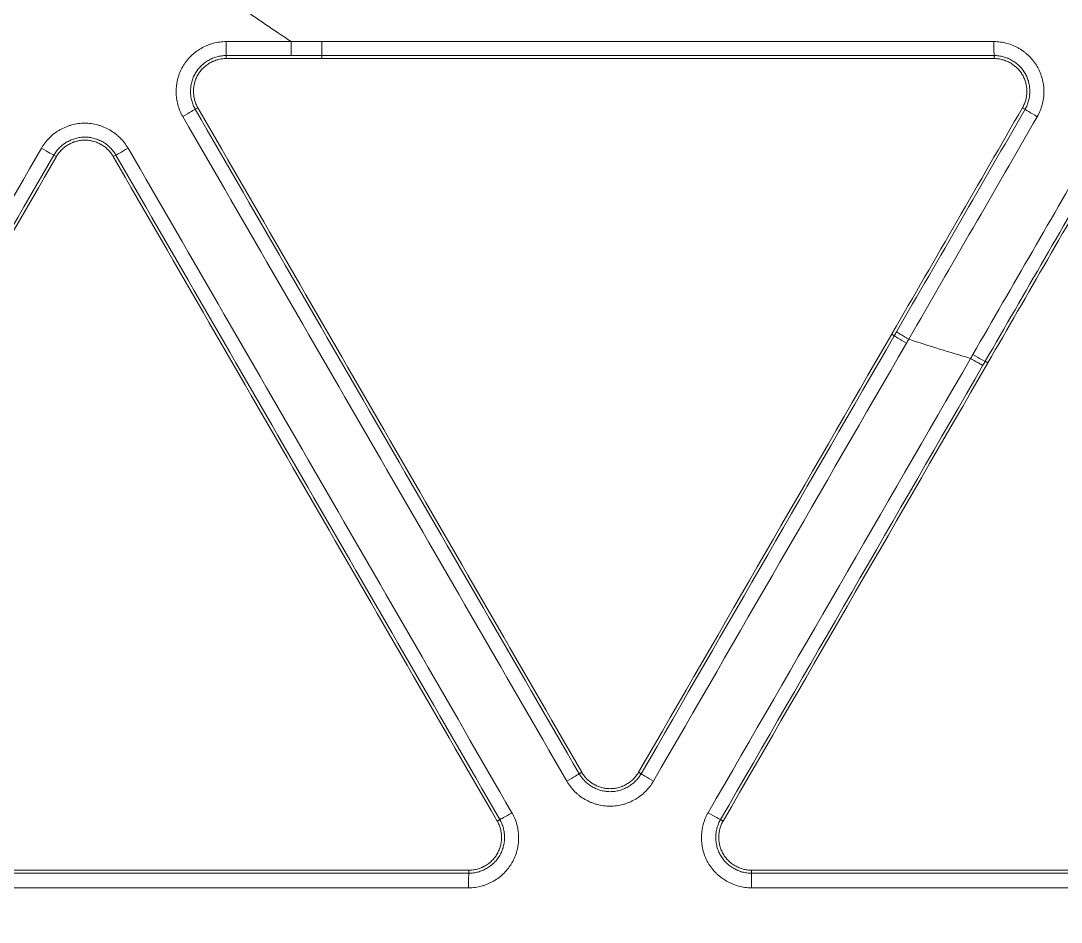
# Model space of a CAD drawing. Header units: inches. Extents: x 405346 to 489838, y -25612 to 14934.
# Drawn here: x 467137.14 to 467171.8, y 4169.78 to 4199.83 of the extents above; entities that cross this region are included whole.
import ezdxf

# ---------------------------------------------------------------- set-up
doc = ezdxf.new("R2010")
doc.units = ezdxf.units.IN
doc.header["$LTSCALE"] = 200
doc.header["$MEASUREMENT"] = 0
doc.layers.add('SS-EQ', color=2, linetype='Continuous', lineweight=20)

# ---------------------------------------------------------------- blocks, each defined once
blk = doc.blocks.new('4way무풍')
at = {"layer": 'SS-EQ'}
for p, q in [((-100.279, -122.758), (-100.279, -122.858)), ((-97.096, -122.758), (-97.096, -122.858)), ((-74.705, -122.858), (-74.704, -122.758)), ((-101.227, -124.5), (-101.313, -124.549)), ((-73.67, -124.549), (-73.757, -124.5)), ((-105.938, -126.125), (-106.024, -126.075)), ((-103.956, -126.075), (-104.043, -126.125)), ((-78.028, -132.097), (-78.114, -132.047)), ((-74.998, -132.951), (-74.911, -133.001)), ((-88.526, -146.698), (-88.44, -146.648)), ((-86.544, -146.648), (-86.458, -146.698)), ((-91.255, -148.274), (-91.168, -148.223)), ((-83.815, -148.224), (-83.729, -148.274)), ((-92.203, -150.015), (-92.203, -149.915)), ((-82.781, -149.915), (-82.781, -150.015))]:
    blk.add_line(p, q, dxfattribs=at)
for centre, major_axis, ratio, start_param, end_param in [((-100.279, -122.284), (0, 0.474), 0.012093, 1.58921, 3.106684), ((-97.096, -122.284), (0, 0.474), 0.011634, 1.589564, 3.106684), ((-74.704, -122.284), (0, -0.474), 0.008472, 4.732991, 6.248277), ((-101.723, -124.786), (-0.41, -0.237), 0.010168, 1.551082, 3.106684), ((-73.26, -124.786), (-0.41, 0.237), 0.022445, 0.034915, 1.574391), ((-106.434, -125.838), (-0.41, 0.237), 0.022079, 1.569073, 3.106678), ((-103.546, -125.838), (0.41, 0.237), 0.010069, 3.176501, 4.692584), ((-77.618, -132.333), (-0.41, 0.237), 0.023584, 0.034916, 1.575054), ((-75.407, -132.714), (-0.41, 0.237), 0.02366, 1.575439, 3.106676), ((-88.936, -146.934), (0.41, 0.237), 0.016775, 4.693458, 6.248274), ((-86.047, -146.934), (-0.41, 0.237), 0.024855, 0.034917, 1.576255), ((-90.758, -147.986), (-0.41, -0.237), 0.016742, 0.034911, 1.551771), ((-84.225, -147.986), (-0.41, 0.237), 0.025011, 1.576671, 3.106675), ((-92.203, -150.488), (0, 0.474), 0.008029, 0.03506, 1.595125), ((-82.781, -150.488), (0, 0.474), 0.007064, 0.034833, 1.59595)]:
    blk.add_ellipse(centre, major_axis=major_axis, ratio=ratio, start_param=start_param, end_param=end_param, dxfattribs=at)
for points, knots in [([(-0.032, -346.294), (-6.969, -346.294), (-13.906, -346.294), (-27.78, -346.294), (-34.717, -346.294), (-55.528, -346.294), (-69.403, -346.294), (-97.151, -346.294), (-111.025, -346.294), (-138.774, -346.294), (-152.648, -346.294), (-180.396, -346.294), (-194.27, -346.294), (-215.082, -346.294), (-222.019, -346.294), (-235.893, -346.294), (-242.83, -346.294), (-253.236, -346.294), (-256.704, -346.293), (-263.641, -346.293), (-267.11, -346.294), (-272.313, -346.294), (-274.047, -346.294), (-276.648, -346.294), (-277.515, -346.294), (-279.25, -346.294), (-280.117, -346.293), (-281.418, -346.293), (-281.851, -346.293), (-282.718, -346.293), (-283.152, -346.293), (-283.802, -346.293), (-284.019, -346.294), (-284.453, -346.294), (-284.669, -346.294), (-285.103, -346.294), (-285.32, -346.293), (-285.753, -346.291), (-285.97, -346.288), (-286.62, -346.277), (-287.053, -346.265), (-287.92, -346.232), (-288.353, -346.21), (-289.653, -346.133), (-290.519, -346.062), (-291.817, -345.929), (-292.25, -345.88), (-292.899, -345.799), (-293.116, -345.771), (-293.548, -345.713), (-294.627, -345.561), (-295.697, -345.382), (-298.249, -344.898), (-299.929, -344.504), (-302.417, -343.81), (-304.065, -343.313), (-305.692, -342.746), (-308.116, -341.843), (-309.711, -341.172), (-311.481, -340.336), (-311.677, -340.242), (-312.069, -340.051), (-312.265, -339.955), (-312.85, -339.663), (-313.238, -339.464), (-314.393, -338.857), (-315.91, -338.018), (-317.384, -337.119), (-318.837, -336.19), (-319.553, -335.711), (-320.962, -334.724), (-322.351, -333.708), (-324.369, -332.095), (-326.323, -330.394), (-327.582, -329.2), (-328.355, -328.435), (-328.586, -328.204), (-328.815, -327.971), (-328.968, -327.815), (-329.044, -327.737), (-329.423, -327.345), (-329.723, -327.029), (-330.61, -326.073), (-331.762, -324.777), (-333.398, -322.77), (-334.43, -321.391), (-335.932, -319.291), (-336.873, -317.851), (-338.196, -315.627), (-339.047, -314.124), (-339.838, -312.58), (-340.313, -311.601), (-340.454, -311.306), (-340.593, -311.01), (-340.685, -310.813), (-340.731, -310.713), (-340.958, -310.218), (-341.135, -309.821), (-341.654, -308.624), (-342.309, -307.019), (-343.186, -304.583), (-343.7, -302.939), (-344.419, -300.46), (-344.828, -298.788), (-345.336, -296.251), (-345.487, -295.401), (-345.755, -293.691), (-345.871, -292.831), (-345.994, -291.749), (-346.017, -291.533), (-346.062, -291.099), (-346.083, -290.882), (-346.143, -290.23), (-346.178, -289.796), (-346.239, -288.927), (-346.265, -288.493), (-346.307, -287.624), (-346.324, -287.19), (-346.342, -286.538), (-346.347, -286.321), (-346.354, -285.886), (-346.356, -285.669), (-346.359, -285.235), (-346.359, -285.017), (-346.359, -284.583), (-346.359, -284.366), (-346.358, -283.714), (-346.358, -283.28), (-346.358, -282.411), (-346.358, -281.976), (-346.358, -280.673), (-346.358, -279.804), (-346.359, -278.066), (-346.359, -277.197), (-346.359, -274.59), (-346.359, -272.852), (-346.358, -264.163), (-346.358, -257.211), (-346.359, -236.356), (-346.359, -222.453), (-346.359, -194.646), (-346.359, -180.743), (-346.359, -152.936), (-346.359, -139.033), (-346.359, -111.226), (-346.359, -69.517), (-346.359, -27.807), (-346.359, 0)], [0, 0, 0, 0, 0.03125, 0.03125, 0.0625, 0.0625, 0.125, 0.125, 0.1875, 0.1875, 0.25, 0.25, 0.3125, 0.3125, 0.34375, 0.34375, 0.375, 0.375, 0.390625, 0.390625, 0.40625, 0.40625, 0.414063, 0.414063, 0.417969, 0.417969, 0.421875, 0.421875, 0.423828, 0.423828, 0.425781, 0.425781, 0.426758, 0.426758, 0.427734, 0.427734, 0.428711, 0.428711, 0.429688, 0.429688, 0.431641, 0.431641, 0.433594, 0.433594, 0.4375, 0.4375, 0.439453, 0.439453, 0.44043, 0.44043, 0.441406, 0.445313, 0.445313, 0.453125, 0.453125, 0.457031, 0.460938, 0.460938, 0.46875, 0.46875, 0.469727, 0.469727, 0.470703, 0.470703, 0.472656, 0.472656, 0.476563, 0.480469, 0.480469, 0.484375, 0.484375, 0.488281, 0.492188, 0.496094, 0.5, 0.5, 0.500977, 0.501465, 0.501465, 0.501953, 0.501953, 0.503906, 0.503906, 0.507813, 0.511719, 0.515625, 0.515625, 0.523438, 0.523438, 0.527344, 0.53125, 0.53125, 0.532227, 0.532715, 0.532715, 0.533203, 0.533203, 0.535156, 0.535156, 0.539063, 0.542969, 0.546875, 0.546875, 0.554688, 0.554688, 0.558594, 0.558594, 0.5625, 0.5625, 0.563477, 0.563477, 0.564453, 0.564453, 0.566406, 0.566406, 0.568359, 0.568359, 0.570313, 0.570313, 0.571289, 0.571289, 0.572266, 0.572266, 0.573242, 0.573242, 0.574219, 0.574219, 0.576172, 0.576172, 0.578125, 0.578125, 0.582031, 0.582031, 0.585938, 0.585938, 0.59375, 0.59375, 0.625, 0.625, 0.6875, 0.6875, 0.75, 0.75, 0.8125, 0.8125, 0.875, 1, 1, 1, 1]), ([(-345.164, 0), (-345.164, -27.72), (-345.163, -69.3), (-345.162, -110.879), (-345.161, -138.599), (-345.16, -152.459), (-345.158, -180.179), (-345.157, -194.038), (-345.154, -221.758), (-345.152, -235.618), (-345.147, -256.408), (-345.146, -263.338), (-345.145, -272), (-345.144, -273.733), (-345.144, -276.331), (-345.144, -277.198), (-345.143, -278.93), (-345.142, -279.796), (-345.142, -281.096), (-345.141, -281.529), (-345.141, -282.395), (-345.141, -282.828), (-345.141, -283.694), (-345.141, -284.128), (-345.14, -284.777), (-345.139, -284.994), (-345.136, -285.427), (-345.134, -285.643), (-345.124, -286.293), (-345.113, -286.726), (-345.08, -287.592), (-345.06, -288.025), (-345.009, -288.891), (-344.978, -289.324), (-344.926, -289.973), (-344.898, -290.298), (-344.868, -290.623), (-344.847, -290.839), (-344.836, -290.947), (-344.736, -291.92), (-344.629, -292.78), (-344.379, -294.49), (-344.236, -295.341), (-343.754, -297.876), (-343.361, -299.547), (-342.665, -302.025), (-342.166, -303.667), (-341.312, -306.101), (-340.67, -307.704), (-340.162, -308.899), (-339.901, -309.494), (-339.629, -310.087), (-339.446, -310.481), (-339.353, -310.678), (-338.885, -311.657), (-338.495, -312.43), (-337.684, -313.955), (-337.263, -314.706), (-336.391, -316.189), (-335.94, -316.919), (-335.007, -318.36), (-334.525, -319.069), (-333.532, -320.468), (-332.508, -321.846), (-330.881, -323.85), (-329.735, -325.144), (-328.853, -326.098), (-328.555, -326.413), (-328.177, -326.804), (-328.101, -326.882), (-327.949, -327.038), (-327.721, -327.27), (-327.491, -327.501), (-326.721, -328.264), (-325.466, -329.454), (-323.518, -331.15), (-321.504, -332.756), (-320.119, -333.767), (-318.711, -334.749), (-317.997, -335.224), (-316.546, -336.146), (-315.81, -336.593), (-314.315, -337.455), (-313.557, -337.871), (-312.595, -338.371), (-312.305, -338.52), (-312.014, -338.667), (-311.819, -338.764), (-311.722, -338.813), (-311.235, -339.053), (-310.844, -339.241), (-309.666, -339.791), (-308.875, -340.139), (-307.283, -340.8), (-305.68, -341.425), (-303.244, -342.258), (-301.598, -342.743), (-299.114, -343.417), (-297.436, -343.797), (-294.888, -344.259), (-294.033, -344.395), (-292.957, -344.543), (-292.742, -344.571), (-292.31, -344.625), (-291.663, -344.704), (-291.015, -344.771), (-289.72, -344.892), (-288.856, -344.954), (-287.56, -345.019), (-287.128, -345.036), (-286.48, -345.054), (-286.264, -345.059), (-285.831, -345.067), (-285.615, -345.069), (-285.183, -345.073), (-284.967, -345.074), (-284.534, -345.075), (-284.318, -345.075), (-283.67, -345.076), (-283.237, -345.076), (-282.589, -345.076), (-282.373, -345.076), (-281.94, -345.076), (-281.724, -345.076), (-281.075, -345.076), (-280.643, -345.077), (-279.346, -345.077), (-278.481, -345.078), (-276.752, -345.079), (-275.887, -345.079), (-273.293, -345.079), (-271.563, -345.08), (-262.916, -345.081), (-255.998, -345.082), (-242.162, -345.085), (-235.244, -345.086), (-221.408, -345.089), (-214.49, -345.09), (-193.736, -345.092), (-179.9, -345.094), (-152.228, -345.096), (-138.392, -345.096), (-110.72, -345.097), (-96.884, -345.098), (-69.212, -345.098), (-55.376, -345.099), (-34.622, -345.099), (-27.704, -345.099), (-13.868, -345.099), (-6.95, -345.099), (-0.032, -345.099)], [0, 0, 0, 0, 0.125, 0.1875, 0.1875, 0.25, 0.25, 0.3125, 0.3125, 0.375, 0.375, 0.40625, 0.40625, 0.414063, 0.414063, 0.417969, 0.417969, 0.421875, 0.421875, 0.423828, 0.423828, 0.425781, 0.425781, 0.427734, 0.427734, 0.428711, 0.428711, 0.429688, 0.429688, 0.431641, 0.431641, 0.433594, 0.433594, 0.435547, 0.435547, 0.436523, 0.437012, 0.437012, 0.4375, 0.4375, 0.441406, 0.441406, 0.445313, 0.445313, 0.453125, 0.453125, 0.457031, 0.460938, 0.464844, 0.464844, 0.466797, 0.467773, 0.467773, 0.46875, 0.46875, 0.472656, 0.472656, 0.476563, 0.476563, 0.480469, 0.480469, 0.484375, 0.484375, 0.488281, 0.492188, 0.496094, 0.496094, 0.498047, 0.498047, 0.498535, 0.498535, 0.499023, 0.5, 0.5, 0.503906, 0.507813, 0.511719, 0.515625, 0.515625, 0.519531, 0.519531, 0.523438, 0.523438, 0.527344, 0.527344, 0.52832, 0.528809, 0.528809, 0.529297, 0.529297, 0.53125, 0.53125, 0.535156, 0.535156, 0.539063, 0.542969, 0.546875, 0.546875, 0.554688, 0.554688, 0.558594, 0.558594, 0.55957, 0.55957, 0.560547, 0.5625, 0.5625, 0.566406, 0.566406, 0.568359, 0.568359, 0.569336, 0.569336, 0.570313, 0.570313, 0.571289, 0.571289, 0.572266, 0.572266, 0.574219, 0.574219, 0.575195, 0.575195, 0.576172, 0.576172, 0.578125, 0.578125, 0.582031, 0.582031, 0.585938, 0.585938, 0.59375, 0.59375, 0.625, 0.625, 0.65625, 0.65625, 0.6875, 0.6875, 0.75, 0.75, 0.8125, 0.8125, 0.875, 0.875, 0.9375, 0.9375, 0.96875, 0.96875, 1, 1, 1, 1]), ([(-98.119, -122.293), (-98.687, -121.913), (-99.823, -121.151), (-101.491, -119.956), (-103.135, -118.726), (-104.204, -117.874), (-104.739, -117.447)], [0, 0, 0, 0, 0.250001, 0.500001, 0.75, 1, 1, 1, 1]), ([(-101.729, -124.795), (-101.747, -124.763), (-101.765, -124.731), (-101.797, -124.665), (-101.812, -124.631), (-101.853, -124.53), (-101.899, -124.393), (-101.927, -124.251), (-101.938, -124.16), (-101.94, -124.142), (-101.944, -124.105), (-101.948, -124.051), (-101.95, -123.996), (-101.95, -123.887), (-101.945, -123.815), (-101.931, -123.707), (-101.926, -123.671), (-101.915, -123.617), (-101.911, -123.599), (-101.903, -123.564), (-101.899, -123.546), (-101.875, -123.458), (-101.829, -123.32), (-101.766, -123.19), (-101.711, -123.095), (-101.691, -123.064), (-101.651, -123.003), (-101.629, -122.974), (-101.563, -122.888), (-101.515, -122.834), (-101.438, -122.757), (-101.398, -122.72), (-101.356, -122.685), (-101.328, -122.662), (-101.313, -122.65), (-101.24, -122.595), (-101.12, -122.514), (-100.99, -122.45), (-100.906, -122.415), (-100.889, -122.408), (-100.855, -122.395), (-100.837, -122.389), (-100.785, -122.371), (-100.75, -122.36), (-100.645, -122.332), (-100.574, -122.317), (-100.431, -122.298), (-100.358, -122.293), (-100.285, -122.293)], [0, 0, 0, 0, 0.03125, 0.03125, 0.0625, 0.0625, 0.125, 0.1875, 0.1875, 0.203125, 0.203125, 0.21875, 0.25, 0.25, 0.3125, 0.3125, 0.34375, 0.34375, 0.359375, 0.359375, 0.375, 0.375, 0.4375, 0.5, 0.5, 0.53125, 0.53125, 0.5625, 0.5625, 0.625, 0.625, 0.65625, 0.671875, 0.671875, 0.6875, 0.6875, 0.75, 0.8125, 0.8125, 0.828125, 0.828125, 0.84375, 0.84375, 0.875, 0.875, 0.9375, 0.9375, 1, 1, 1, 1]), ([(-100.285, -122.293), (-99.828, -122.293), (-99.372, -122.293), (-98.65, -122.293), (-98.385, -122.293), (-98.119, -122.293)], [0, 0, 0, 0, 0.632504, 0.632504, 1, 1, 1, 1]), ([(-98.118, -122.293), (-98.118, -122.323), (-98.118, -122.353), (-98.118, -122.412), (-98.118, -122.44), (-98.118, -122.496), (-98.118, -122.522), (-98.117, -122.572), (-98.117, -122.595), (-98.116, -122.638), (-98.116, -122.657), (-98.116, -122.691), (-98.115, -122.706), (-98.115, -122.73), (-98.114, -122.74), (-98.114, -122.753), (-98.113, -122.757), (-98.113, -122.758)], [0, 0, 0, 0, 0.125, 0.125, 0.25, 0.25, 0.375, 0.375, 0.5, 0.5, 0.625, 0.625, 0.75, 0.75, 0.875, 0.875, 1, 1, 1, 1]), ([(-74.708, -122.294), (-74.672, -122.294), (-74.635, -122.295), (-74.562, -122.3), (-74.525, -122.304), (-74.417, -122.319), (-74.276, -122.348), (-74.138, -122.395), (-74.054, -122.43), (-74.037, -122.438), (-74.004, -122.453), (-73.954, -122.476), (-73.906, -122.502), (-73.812, -122.557), (-73.752, -122.597), (-73.665, -122.663), (-73.637, -122.686), (-73.595, -122.722), (-73.582, -122.734), (-73.555, -122.759), (-73.542, -122.772), (-73.477, -122.836), (-73.381, -122.945), (-73.3, -123.065), (-73.245, -123.16), (-73.228, -123.193), (-73.196, -123.258), (-73.181, -123.291), (-73.14, -123.392), (-73.117, -123.461), (-73.089, -123.566), (-73.081, -123.601), (-73.071, -123.655), (-73.067, -123.673), (-73.062, -123.709), (-73.059, -123.727), (-73.047, -123.818), (-73.038, -123.963), (-73.047, -124.107), (-73.059, -124.197), (-73.062, -124.216), (-73.067, -124.252), (-73.071, -124.27), (-73.081, -124.324), (-73.089, -124.359), (-73.117, -124.465), (-73.14, -124.533), (-73.195, -124.667), (-73.227, -124.732), (-73.264, -124.796)], [0, 0, 0, 0, 0.03125, 0.03125, 0.0625, 0.0625, 0.125, 0.1875, 0.1875, 0.203125, 0.203125, 0.21875, 0.25, 0.25, 0.3125, 0.3125, 0.34375, 0.34375, 0.359375, 0.359375, 0.375, 0.375, 0.4375, 0.5, 0.5, 0.53125, 0.53125, 0.5625, 0.5625, 0.625, 0.625, 0.65625, 0.65625, 0.671875, 0.671875, 0.6875, 0.6875, 0.75, 0.8125, 0.8125, 0.828125, 0.828125, 0.84375, 0.84375, 0.875, 0.875, 0.9375, 0.9375, 1, 1, 1, 1]), ([(-100.279, -122.758), (-100.282, -122.758), (-100.286, -122.758), (-100.292, -122.758), (-100.302, -122.758), (-100.325, -122.759), (-100.371, -122.761), (-100.409, -122.765), (-100.486, -122.776), (-100.537, -122.786), (-100.613, -122.807), (-100.637, -122.814), (-100.687, -122.831), (-100.712, -122.841), (-100.784, -122.871), (-100.877, -122.917), (-100.963, -122.975), (-101.015, -123.014), (-101.026, -123.022), (-101.046, -123.039), (-101.076, -123.064), (-101.104, -123.091), (-101.16, -123.145), (-101.194, -123.184), (-101.242, -123.246), (-101.257, -123.267), (-101.286, -123.31), (-101.3, -123.332), (-101.339, -123.4), (-101.362, -123.447), (-101.401, -123.543), (-101.418, -123.592), (-101.438, -123.668), (-101.443, -123.693), (-101.453, -123.745), (-101.457, -123.771), (-101.467, -123.848), (-101.471, -123.9), (-101.471, -123.977), (-101.47, -124.003), (-101.467, -124.042), (-101.466, -124.056), (-101.464, -124.082), (-101.462, -124.095), (-101.454, -124.16), (-101.434, -124.262), (-101.402, -124.36), (-101.372, -124.432), (-101.362, -124.456), (-101.344, -124.492), (-101.338, -124.503), (-101.329, -124.521), (-101.325, -124.529), (-101.32, -124.538), (-101.316, -124.544), (-101.315, -124.547), (-101.313, -124.549)], [0, 0, 0, 0, 0.003906, 0.003906, 0.007812, 0.015625, 0.03125, 0.0625, 0.0625, 0.125, 0.125, 0.15625, 0.15625, 0.1875, 0.1875, 0.25, 0.3125, 0.3125, 0.328125, 0.328125, 0.34375, 0.375, 0.375, 0.4375, 0.4375, 0.46875, 0.46875, 0.5, 0.5, 0.5625, 0.5625, 0.625, 0.625, 0.65625, 0.65625, 0.6875, 0.6875, 0.75, 0.75, 0.78125, 0.78125, 0.796875, 0.796875, 0.8125, 0.8125, 0.875, 0.9375, 0.9375, 0.96875, 0.96875, 0.984375, 0.984375, 0.992187, 0.996094, 0.996094, 1, 1, 1, 1]), ([(-101.227, -124.5), (-101.251, -124.458), (-101.272, -124.415), (-101.308, -124.327), (-101.323, -124.282), (-101.341, -124.213), (-101.346, -124.19), (-101.355, -124.142), (-101.359, -124.119), (-101.368, -124.048), (-101.374, -123.953), (-101.368, -123.858), (-101.361, -123.798), (-101.359, -123.786), (-101.355, -123.762), (-101.349, -123.727), (-101.341, -123.692), (-101.323, -123.623), (-101.308, -123.578), (-101.281, -123.512), (-101.271, -123.49), (-101.25, -123.447), (-101.239, -123.426), (-101.203, -123.364), (-101.15, -123.285), (-101.087, -123.214), (-101.036, -123.163), (-101.018, -123.147), (-100.982, -123.115), (-100.964, -123.1), (-100.907, -123.057), (-100.867, -123.031), (-100.805, -122.995), (-100.774, -122.978), (-100.741, -122.963), (-100.72, -122.953), (-100.709, -122.948), (-100.653, -122.925), (-100.563, -122.894), (-100.47, -122.874), (-100.376, -122.861), (-100.327, -122.858), (-100.279, -122.858)], [0, 0, 0, 0, 0.0625, 0.0625, 0.125, 0.125, 0.15625, 0.15625, 0.1875, 0.1875, 0.25, 0.3125, 0.3125, 0.328125, 0.328125, 0.34375, 0.375, 0.375, 0.4375, 0.4375, 0.46875, 0.46875, 0.5, 0.5, 0.5625, 0.625, 0.625, 0.65625, 0.65625, 0.6875, 0.6875, 0.75, 0.75, 0.78125, 0.796875, 0.796875, 0.8125, 0.8125, 0.875, 0.9375, 0.9375, 1, 1, 1, 1]), ([(-98.113, -122.758), (-98.378, -122.758), (-98.643, -122.758), (-99.366, -122.758), (-99.822, -122.758), (-100.279, -122.758)], [0, 0, 0, 0, 0.367342, 0.367342, 1, 1, 1, 1]), ([(-97.253, -122.858), (-97.466, -122.858), (-97.679, -122.858), (-98.157, -122.858), (-98.422, -122.858), (-99.218, -122.858), (-99.749, -122.858), (-100.279, -122.858)], [0, 0, 0, 0, 0.211268, 0.211268, 0.474179, 0.474179, 1, 1, 1, 1]), ([(-74.705, -122.858), (-74.656, -122.858), (-74.609, -122.861), (-74.515, -122.874), (-74.468, -122.884), (-74.399, -122.903), (-74.376, -122.91), (-74.331, -122.926), (-74.308, -122.934), (-74.242, -122.962), (-74.157, -123.004), (-74.078, -123.057), (-74.03, -123.093), (-74.02, -123.101), (-74.002, -123.116), (-73.974, -123.139), (-73.948, -123.163), (-73.897, -123.213), (-73.866, -123.249), (-73.822, -123.305), (-73.808, -123.324), (-73.782, -123.364), (-73.769, -123.385), (-73.733, -123.447), (-73.691, -123.532), (-73.661, -123.623), (-73.643, -123.692), (-73.637, -123.715), (-73.628, -123.763), (-73.624, -123.786), (-73.615, -123.857), (-73.612, -123.904), (-73.612, -123.976), (-73.613, -124), (-73.616, -124.047), (-73.618, -124.071), (-73.627, -124.143), (-73.646, -124.236), (-73.675, -124.326), (-73.711, -124.415), (-73.733, -124.458), (-73.757, -124.5)], [0, 0, 0, 0, 0.0625, 0.0625, 0.125, 0.125, 0.15625, 0.15625, 0.1875, 0.1875, 0.25, 0.3125, 0.3125, 0.328125, 0.328125, 0.34375, 0.375, 0.375, 0.4375, 0.4375, 0.46875, 0.46875, 0.5, 0.5, 0.5625, 0.625, 0.625, 0.65625, 0.65625, 0.6875, 0.6875, 0.75, 0.75, 0.78125, 0.78125, 0.8125, 0.8125, 0.875, 0.9375, 0.9375, 1, 1, 1, 1]), ([(-73.67, -124.549), (-73.669, -124.547), (-73.667, -124.544), (-73.664, -124.538), (-73.659, -124.53), (-73.648, -124.509), (-73.627, -124.469), (-73.611, -124.433), (-73.582, -124.361), (-73.565, -124.312), (-73.546, -124.237), (-73.54, -124.211), (-73.53, -124.16), (-73.526, -124.134), (-73.516, -124.056), (-73.509, -123.953), (-73.516, -123.849), (-73.524, -123.784), (-73.526, -123.771), (-73.53, -123.745), (-73.537, -123.707), (-73.545, -123.669), (-73.565, -123.593), (-73.581, -123.544), (-73.611, -123.472), (-73.621, -123.448), (-73.644, -123.401), (-73.657, -123.378), (-73.696, -123.31), (-73.725, -123.267), (-73.788, -123.185), (-73.823, -123.146), (-73.879, -123.091), (-73.898, -123.073), (-73.937, -123.039), (-73.958, -123.023), (-74.02, -122.975), (-74.063, -122.947), (-74.13, -122.908), (-74.165, -122.889), (-74.2, -122.872), (-74.224, -122.861), (-74.236, -122.856), (-74.296, -122.831), (-74.395, -122.797), (-74.496, -122.776), (-74.573, -122.765), (-74.599, -122.762), (-74.639, -122.76), (-74.652, -122.759), (-74.672, -122.758), (-74.681, -122.758), (-74.691, -122.758), (-74.698, -122.758), (-74.701, -122.758), (-74.704, -122.758)], [0, 0, 0, 0, 0.003906, 0.003906, 0.007812, 0.015625, 0.03125, 0.0625, 0.0625, 0.125, 0.125, 0.15625, 0.15625, 0.1875, 0.1875, 0.25, 0.3125, 0.3125, 0.328125, 0.328125, 0.34375, 0.375, 0.375, 0.4375, 0.4375, 0.46875, 0.46875, 0.5, 0.5, 0.5625, 0.5625, 0.625, 0.625, 0.65625, 0.65625, 0.6875, 0.6875, 0.75, 0.75, 0.78125, 0.796875, 0.796875, 0.8125, 0.8125, 0.875, 0.9375, 0.9375, 0.96875, 0.96875, 0.984375, 0.984375, 0.992188, 0.996094, 0.996094, 1, 1, 1, 1]), ([(-101.227, -124.5), (-99.096, -128.191), (-96.964, -131.883), (-92.702, -139.266), (-90.571, -142.957), (-88.44, -146.648)], [0, 0, 0, 0, 0.5, 0.5, 1, 1, 1, 1]), ([(-106.44, -125.847), (-106.422, -125.815), (-106.403, -125.784), (-106.362, -125.723), (-106.34, -125.693), (-106.273, -125.607), (-106.177, -125.499), (-106.068, -125.404), (-105.995, -125.348), (-105.98, -125.337), (-105.951, -125.316), (-105.905, -125.285), (-105.859, -125.256), (-105.765, -125.202), (-105.7, -125.17), (-105.599, -125.128), (-105.565, -125.115), (-105.514, -125.097), (-105.496, -125.091), (-105.461, -125.081), (-105.444, -125.076), (-105.356, -125.052), (-105.214, -125.023), (-105.069, -125.013), (-104.959, -125.013), (-104.922, -125.014), (-104.85, -125.019), (-104.813, -125.023), (-104.706, -125.037), (-104.635, -125.052), (-104.53, -125.08), (-104.495, -125.091), (-104.444, -125.109), (-104.426, -125.115), (-104.392, -125.128), (-104.375, -125.135), (-104.291, -125.17), (-104.16, -125.235), (-104.04, -125.315), (-103.967, -125.37), (-103.953, -125.381), (-103.925, -125.405), (-103.911, -125.416), (-103.869, -125.453), (-103.843, -125.477), (-103.765, -125.554), (-103.717, -125.608), (-103.629, -125.723), (-103.588, -125.783), (-103.551, -125.847)], [0, 0, 0, 0, 0.03125, 0.03125, 0.0625, 0.0625, 0.125, 0.1875, 0.1875, 0.203125, 0.203125, 0.21875, 0.25, 0.25, 0.3125, 0.3125, 0.34375, 0.34375, 0.359375, 0.359375, 0.375, 0.375, 0.4375, 0.5, 0.5, 0.53125, 0.53125, 0.5625, 0.5625, 0.625, 0.625, 0.65625, 0.65625, 0.671875, 0.671875, 0.6875, 0.6875, 0.75, 0.8125, 0.8125, 0.828125, 0.828125, 0.84375, 0.84375, 0.875, 0.875, 0.9375, 0.9375, 1, 1, 1, 1]), ([(-88.94, -146.946), (-91.071, -143.254), (-93.203, -139.562), (-97.466, -132.179), (-99.597, -128.487), (-101.729, -124.795)], [0, 0, 0, 0, 0.5, 0.5, 1, 1, 1, 1]), ([(-103.956, -126.075), (-103.957, -126.072), (-103.959, -126.069), (-103.962, -126.064), (-103.967, -126.055), (-103.979, -126.036), (-104.004, -125.997), (-104.027, -125.966), (-104.075, -125.904), (-104.109, -125.866), (-104.164, -125.811), (-104.184, -125.793), (-104.223, -125.758), (-104.244, -125.742), (-104.306, -125.695), (-104.392, -125.637), (-104.485, -125.591), (-104.546, -125.566), (-104.558, -125.561), (-104.583, -125.551), (-104.619, -125.538), (-104.657, -125.526), (-104.732, -125.506), (-104.782, -125.496), (-104.86, -125.485), (-104.886, -125.482), (-104.938, -125.479), (-104.964, -125.478), (-105.042, -125.478), (-105.094, -125.481), (-105.197, -125.495), (-105.248, -125.506), (-105.323, -125.527), (-105.348, -125.534), (-105.398, -125.551), (-105.422, -125.561), (-105.494, -125.591), (-105.541, -125.614), (-105.608, -125.653), (-105.641, -125.673), (-105.673, -125.696), (-105.695, -125.711), (-105.705, -125.719), (-105.758, -125.758), (-105.836, -125.826), (-105.905, -125.904), (-105.953, -125.965), (-105.968, -125.987), (-105.99, -126.019), (-105.997, -126.03), (-106.008, -126.047), (-106.013, -126.055), (-106.018, -126.064), (-106.021, -126.07), (-106.023, -126.072), (-106.024, -126.075)], [0, 0, 0, 0, 0.003906, 0.003906, 0.007812, 0.015625, 0.03125, 0.0625, 0.0625, 0.125, 0.125, 0.15625, 0.15625, 0.1875, 0.1875, 0.25, 0.3125, 0.3125, 0.328125, 0.328125, 0.34375, 0.375, 0.375, 0.4375, 0.4375, 0.46875, 0.46875, 0.5, 0.5, 0.5625, 0.5625, 0.625, 0.625, 0.65625, 0.65625, 0.6875, 0.6875, 0.75, 0.75, 0.78125, 0.796875, 0.796875, 0.8125, 0.8125, 0.875, 0.9375, 0.9375, 0.96875, 0.96875, 0.984375, 0.984375, 0.992187, 0.996094, 0.996094, 1, 1, 1, 1]), ([(-105.938, -126.125), (-105.914, -126.084), (-105.887, -126.044), (-105.829, -125.969), (-105.798, -125.933), (-105.747, -125.883), (-105.729, -125.867), (-105.693, -125.835), (-105.674, -125.82), (-105.617, -125.777), (-105.538, -125.724), (-105.453, -125.682), (-105.397, -125.659), (-105.386, -125.654), (-105.364, -125.646), (-105.33, -125.633), (-105.296, -125.623), (-105.227, -125.604), (-105.181, -125.594), (-105.11, -125.585), (-105.086, -125.582), (-105.039, -125.579), (-105.014, -125.578), (-104.943, -125.578), (-104.848, -125.585), (-104.754, -125.604), (-104.685, -125.622), (-104.662, -125.63), (-104.617, -125.645), (-104.594, -125.654), (-104.529, -125.681), (-104.486, -125.702), (-104.424, -125.738), (-104.394, -125.757), (-104.364, -125.777), (-104.345, -125.791), (-104.335, -125.798), (-104.287, -125.835), (-104.215, -125.897), (-104.152, -125.968), (-104.094, -126.043), (-104.067, -126.084), (-104.043, -126.125)], [0, 0, 0, 0, 0.0625, 0.0625, 0.125, 0.125, 0.15625, 0.15625, 0.1875, 0.1875, 0.25, 0.3125, 0.3125, 0.328125, 0.328125, 0.34375, 0.375, 0.375, 0.4375, 0.4375, 0.46875, 0.46875, 0.5, 0.5, 0.5625, 0.625, 0.625, 0.65625, 0.65625, 0.6875, 0.6875, 0.75, 0.75, 0.78125, 0.796875, 0.796875, 0.8125, 0.8125, 0.875, 0.9375, 0.9375, 1, 1, 1, 1]), ([(-91.255, -148.274), (-93.386, -144.582), (-95.517, -140.891), (-99.78, -133.508), (-101.911, -129.817), (-104.043, -126.125)], [0, 0, 0, 0, 0.5, 0.5, 1, 1, 1, 1]), ([(-91.168, -148.223), (-93.299, -144.532), (-95.431, -140.841), (-99.693, -133.458), (-101.824, -129.767), (-103.956, -126.075)], [0, 0, 0, 0, 0.5, 0.5, 1, 1, 1, 1]), ([(-103.551, -125.847), (-101.42, -129.539), (-99.288, -133.231), (-95.025, -140.614), (-92.894, -144.306), (-90.762, -147.998)], [0, 0, 0, 0, 0.5, 0.5, 1, 1, 1, 1]), ([(-77.953, -131.967), (-77.952, -131.968), (-77.949, -131.971), (-77.938, -131.979), (-77.93, -131.984), (-77.909, -131.998), (-77.896, -132.006), (-77.867, -132.024), (-77.85, -132.035), (-77.812, -132.057), (-77.792, -132.07), (-77.748, -132.096), (-77.724, -132.11), (-77.676, -132.138), (-77.65, -132.153), (-77.599, -132.183), (-77.573, -132.199), (-77.546, -132.214)], [0, 0, 0, 0, 0.125, 0.125, 0.25, 0.25, 0.375, 0.375, 0.5, 0.5, 0.625, 0.625, 0.75, 0.75, 0.875, 0.875, 1, 1, 1, 1]), ([(-77.546, -132.214), (-77.546, -132.214), (-77.546, -132.214), (-77.571, -132.257), (-77.596, -132.301), (-77.621, -132.344)], [0, 0, 0, 0, 0.000267, 0.000267, 1, 1, 1, 1]), ([(-75.487, -132.856), (-75.461, -132.872), (-75.435, -132.887), (-75.383, -132.916), (-75.358, -132.93), (-75.309, -132.958), (-75.286, -132.971), (-75.242, -132.996), (-75.221, -133.007), (-75.183, -133.028), (-75.165, -133.037), (-75.135, -133.054), (-75.122, -133.061), (-75.1, -133.072), (-75.091, -133.076), (-75.079, -133.081), (-75.075, -133.083), (-75.074, -133.083)], [0, 0, 0, 0, 0.125, 0.125, 0.25, 0.25, 0.375, 0.375, 0.5, 0.5, 0.625, 0.625, 0.75, 0.75, 0.875, 0.875, 1, 1, 1, 1]), ([(-88.526, -146.698), (-88.524, -146.701), (-88.523, -146.703), (-88.519, -146.709), (-88.514, -146.718), (-88.502, -146.737), (-88.477, -146.775), (-88.455, -146.807), (-88.407, -146.868), (-88.373, -146.907), (-88.317, -146.962), (-88.298, -146.98), (-88.258, -147.014), (-88.238, -147.031), (-88.176, -147.078), (-88.089, -147.135), (-87.996, -147.182), (-87.936, -147.207), (-87.924, -147.212), (-87.899, -147.221), (-87.862, -147.234), (-87.825, -147.246), (-87.75, -147.267), (-87.699, -147.277), (-87.622, -147.287), (-87.596, -147.29), (-87.544, -147.294), (-87.518, -147.295), (-87.44, -147.295), (-87.388, -147.291), (-87.285, -147.277), (-87.234, -147.267), (-87.159, -147.246), (-87.134, -147.238), (-87.084, -147.221), (-87.06, -147.212), (-86.988, -147.182), (-86.942, -147.159), (-86.874, -147.12), (-86.841, -147.099), (-86.809, -147.077), (-86.787, -147.062), (-86.777, -147.054), (-86.725, -147.015), (-86.646, -146.946), (-86.577, -146.869), (-86.529, -146.808), (-86.514, -146.786), (-86.492, -146.754), (-86.485, -146.743), (-86.475, -146.726), (-86.469, -146.718), (-86.464, -146.709), (-86.461, -146.704), (-86.459, -146.701), (-86.458, -146.698)], [0, 0, 0, 0, 0.003906, 0.003906, 0.007813, 0.015625, 0.03125, 0.0625, 0.0625, 0.125, 0.125, 0.15625, 0.15625, 0.1875, 0.1875, 0.25, 0.3125, 0.3125, 0.328125, 0.328125, 0.34375, 0.375, 0.375, 0.4375, 0.4375, 0.46875, 0.46875, 0.5, 0.5, 0.5625, 0.5625, 0.625, 0.625, 0.65625, 0.65625, 0.6875, 0.6875, 0.75, 0.75, 0.78125, 0.796875, 0.796875, 0.8125, 0.8125, 0.875, 0.9375, 0.9375, 0.96875, 0.96875, 0.984375, 0.984375, 0.992187, 0.996094, 0.996094, 1, 1, 1, 1]), ([(-86.544, -146.648), (-86.568, -146.69), (-86.595, -146.729), (-86.653, -146.804), (-86.685, -146.84), (-86.735, -146.89), (-86.753, -146.906), (-86.789, -146.938), (-86.808, -146.953), (-86.865, -146.996), (-86.944, -147.049), (-87.03, -147.091), (-87.085, -147.115), (-87.096, -147.119), (-87.119, -147.128), (-87.152, -147.14), (-87.186, -147.15), (-87.255, -147.169), (-87.302, -147.179), (-87.372, -147.189), (-87.396, -147.191), (-87.444, -147.194), (-87.468, -147.195), (-87.54, -147.195), (-87.635, -147.189), (-87.728, -147.17), (-87.797, -147.151), (-87.82, -147.144), (-87.865, -147.128), (-87.888, -147.12), (-87.954, -147.092), (-87.996, -147.071), (-88.058, -147.035), (-88.089, -147.016), (-88.118, -146.996), (-88.138, -146.982), (-88.147, -146.975), (-88.195, -146.939), (-88.267, -146.876), (-88.33, -146.805), (-88.389, -146.73), (-88.416, -146.69), (-88.44, -146.648)], [0, 0, 0, 0, 0.0625, 0.0625, 0.125, 0.125, 0.15625, 0.15625, 0.1875, 0.1875, 0.25, 0.3125, 0.3125, 0.328125, 0.328125, 0.34375, 0.375, 0.375, 0.4375, 0.4375, 0.46875, 0.46875, 0.5, 0.5, 0.5625, 0.625, 0.625, 0.65625, 0.65625, 0.6875, 0.6875, 0.75, 0.75, 0.78125, 0.796875, 0.796875, 0.8125, 0.8125, 0.875, 0.9375, 0.9375, 1, 1, 1, 1]), ([(-86.051, -146.946), (-86.069, -146.978), (-86.089, -147.009), (-86.13, -147.07), (-86.151, -147.099), (-86.218, -147.185), (-86.314, -147.294), (-86.423, -147.389), (-86.496, -147.444), (-86.511, -147.455), (-86.541, -147.477), (-86.586, -147.508), (-86.632, -147.536), (-86.726, -147.591), (-86.791, -147.623), (-86.892, -147.665), (-86.926, -147.678), (-86.978, -147.696), (-86.995, -147.701), (-87.03, -147.712), (-87.048, -147.717), (-87.136, -147.741), (-87.278, -147.77), (-87.423, -147.78), (-87.532, -147.78), (-87.569, -147.778), (-87.642, -147.773), (-87.678, -147.77), (-87.786, -147.755), (-87.857, -147.741), (-87.961, -147.712), (-87.996, -147.702), (-88.048, -147.684), (-88.065, -147.678), (-88.099, -147.665), (-88.116, -147.658), (-88.201, -147.623), (-88.331, -147.558), (-88.452, -147.478), (-88.524, -147.422), (-88.538, -147.411), (-88.567, -147.388), (-88.581, -147.376), (-88.622, -147.34), (-88.649, -147.315), (-88.726, -147.238), (-88.774, -147.184), (-88.863, -147.07), (-88.903, -147.009), (-88.94, -146.946)], [0, 0, 0, 0, 0.03125, 0.03125, 0.0625, 0.0625, 0.125, 0.1875, 0.1875, 0.203125, 0.203125, 0.21875, 0.25, 0.25, 0.3125, 0.3125, 0.34375, 0.34375, 0.359375, 0.359375, 0.375, 0.375, 0.4375, 0.5, 0.5, 0.53125, 0.53125, 0.5625, 0.5625, 0.625, 0.625, 0.65625, 0.65625, 0.671875, 0.671875, 0.6875, 0.6875, 0.75, 0.8125, 0.8125, 0.828125, 0.828125, 0.84375, 0.84375, 0.875, 0.875, 0.9375, 0.9375, 1, 1, 1, 1]), ([(-90.762, -147.998), (-90.744, -148.03), (-90.727, -148.062), (-90.694, -148.128), (-90.679, -148.161), (-90.638, -148.262), (-90.592, -148.399), (-90.565, -148.542), (-90.553, -148.633), (-90.551, -148.651), (-90.547, -148.687), (-90.543, -148.742), (-90.541, -148.796), (-90.541, -148.905), (-90.546, -148.978), (-90.56, -149.086), (-90.566, -149.122), (-90.576, -149.175), (-90.58, -149.193), (-90.588, -149.229), (-90.593, -149.247), (-90.616, -149.335), (-90.662, -149.472), (-90.726, -149.603), (-90.78, -149.697), (-90.8, -149.729), (-90.841, -149.789), (-90.862, -149.819), (-90.928, -149.905), (-90.976, -149.959), (-91.054, -150.035), (-91.093, -150.073), (-91.135, -150.108), (-91.164, -150.131), (-91.178, -150.142), (-91.251, -150.198), (-91.372, -150.278), (-91.502, -150.343), (-91.586, -150.378), (-91.603, -150.385), (-91.637, -150.398), (-91.654, -150.404), (-91.706, -150.422), (-91.741, -150.432), (-91.846, -150.461), (-91.917, -150.475), (-92.061, -150.495), (-92.133, -150.5), (-92.207, -150.5)], [0, 0, 0, 0, 0.03125, 0.03125, 0.0625, 0.0625, 0.125, 0.1875, 0.1875, 0.203125, 0.203125, 0.21875, 0.25, 0.25, 0.3125, 0.3125, 0.34375, 0.34375, 0.359375, 0.359375, 0.375, 0.375, 0.4375, 0.5, 0.5, 0.53125, 0.53125, 0.5625, 0.5625, 0.625, 0.625, 0.65625, 0.671875, 0.671875, 0.6875, 0.6875, 0.75, 0.8125, 0.8125, 0.828125, 0.828125, 0.84375, 0.84375, 0.875, 0.875, 0.9375, 0.9375, 1, 1, 1, 1]), ([(-92.203, -150.015), (-92.2, -150.015), (-92.196, -150.015), (-92.19, -150.014), (-92.18, -150.014), (-92.157, -150.014), (-92.111, -150.011), (-92.073, -150.007), (-91.996, -149.997), (-91.945, -149.987), (-91.87, -149.966), (-91.845, -149.958), (-91.795, -149.941), (-91.77, -149.932), (-91.698, -149.902), (-91.605, -149.856), (-91.519, -149.798), (-91.467, -149.758), (-91.456, -149.75), (-91.436, -149.734), (-91.406, -149.708), (-91.377, -149.682), (-91.322, -149.627), (-91.288, -149.589), (-91.24, -149.527), (-91.225, -149.506), (-91.196, -149.463), (-91.182, -149.44), (-91.142, -149.372), (-91.12, -149.326), (-91.081, -149.23), (-91.064, -149.181), (-91.044, -149.105), (-91.038, -149.079), (-91.028, -149.028), (-91.024, -149.002), (-91.014, -148.925), (-91.011, -148.873), (-91.011, -148.795), (-91.012, -148.769), (-91.014, -148.73), (-91.015, -148.717), (-91.018, -148.691), (-91.019, -148.678), (-91.028, -148.613), (-91.047, -148.511), (-91.08, -148.413), (-91.109, -148.34), (-91.12, -148.317), (-91.137, -148.281), (-91.143, -148.27), (-91.152, -148.252), (-91.157, -148.243), (-91.162, -148.235), (-91.165, -148.229), (-91.167, -148.226), (-91.168, -148.223)], [0, 0, 0, 0, 0.003906, 0.003906, 0.007813, 0.015625, 0.03125, 0.0625, 0.0625, 0.125, 0.125, 0.15625, 0.15625, 0.1875, 0.1875, 0.25, 0.3125, 0.3125, 0.328125, 0.328125, 0.34375, 0.375, 0.375, 0.4375, 0.4375, 0.46875, 0.46875, 0.5, 0.5, 0.5625, 0.5625, 0.625, 0.625, 0.65625, 0.65625, 0.6875, 0.6875, 0.75, 0.75, 0.78125, 0.78125, 0.796875, 0.796875, 0.8125, 0.8125, 0.875, 0.9375, 0.9375, 0.96875, 0.96875, 0.984375, 0.984375, 0.992187, 0.996094, 0.996094, 1, 1, 1, 1]), ([(-91.255, -148.274), (-91.231, -148.315), (-91.21, -148.358), (-91.174, -148.446), (-91.159, -148.491), (-91.141, -148.56), (-91.136, -148.584), (-91.127, -148.631), (-91.123, -148.655), (-91.114, -148.726), (-91.108, -148.821), (-91.114, -148.916), (-91.121, -148.975), (-91.123, -148.987), (-91.127, -149.011), (-91.133, -149.046), (-91.141, -149.081), (-91.159, -149.15), (-91.174, -149.195), (-91.201, -149.261), (-91.211, -149.283), (-91.232, -149.326), (-91.243, -149.347), (-91.279, -149.409), (-91.332, -149.488), (-91.395, -149.559), (-91.446, -149.61), (-91.464, -149.626), (-91.5, -149.658), (-91.519, -149.673), (-91.575, -149.716), (-91.615, -149.743), (-91.677, -149.778), (-91.708, -149.795), (-91.741, -149.811), (-91.763, -149.821), (-91.774, -149.826), (-91.829, -149.849), (-91.919, -149.88), (-92.012, -149.899), (-92.107, -149.912), (-92.155, -149.915), (-92.203, -149.915)], [0, 0, 0, 0, 0.0625, 0.0625, 0.125, 0.125, 0.15625, 0.15625, 0.1875, 0.1875, 0.25, 0.3125, 0.3125, 0.328125, 0.328125, 0.34375, 0.375, 0.375, 0.4375, 0.4375, 0.46875, 0.46875, 0.5, 0.5, 0.5625, 0.625, 0.625, 0.65625, 0.65625, 0.6875, 0.6875, 0.75, 0.75, 0.78125, 0.796875, 0.796875, 0.8125, 0.8125, 0.875, 0.9375, 0.9375, 1, 1, 1, 1]), ([(-82.784, -150.5), (-82.821, -150.5), (-82.858, -150.499), (-82.931, -150.494), (-82.967, -150.49), (-83.075, -150.475), (-83.217, -150.446), (-83.354, -150.399), (-83.439, -150.364), (-83.456, -150.356), (-83.489, -150.341), (-83.538, -150.318), (-83.586, -150.292), (-83.681, -150.237), (-83.741, -150.197), (-83.827, -150.131), (-83.856, -150.108), (-83.897, -150.072), (-83.911, -150.06), (-83.938, -150.035), (-83.951, -150.022), (-84.015, -149.958), (-84.111, -149.849), (-84.192, -149.729), (-84.247, -149.634), (-84.264, -149.601), (-84.296, -149.536), (-84.311, -149.503), (-84.353, -149.402), (-84.375, -149.334), (-84.403, -149.228), (-84.411, -149.193), (-84.422, -149.139), (-84.425, -149.121), (-84.431, -149.085), (-84.433, -149.067), (-84.445, -148.976), (-84.454, -148.831), (-84.445, -148.687), (-84.433, -148.597), (-84.431, -148.579), (-84.425, -148.542), (-84.422, -148.524), (-84.411, -148.47), (-84.403, -148.435), (-84.375, -148.33), (-84.352, -148.261), (-84.297, -148.127), (-84.265, -148.062), (-84.229, -147.998)], [0, 0, 0, 0, 0.03125, 0.03125, 0.0625, 0.0625, 0.125, 0.1875, 0.1875, 0.203125, 0.203125, 0.21875, 0.25, 0.25, 0.3125, 0.3125, 0.34375, 0.34375, 0.359375, 0.359375, 0.375, 0.375, 0.4375, 0.5, 0.5, 0.53125, 0.53125, 0.5625, 0.5625, 0.625, 0.625, 0.65625, 0.65625, 0.671875, 0.671875, 0.6875, 0.6875, 0.75, 0.8125, 0.8125, 0.828125, 0.828125, 0.84375, 0.84375, 0.875, 0.875, 0.9375, 0.9375, 1, 1, 1, 1]), ([(-83.815, -148.224), (-83.817, -148.226), (-83.818, -148.229), (-83.822, -148.235), (-83.826, -148.244), (-83.837, -148.264), (-83.858, -148.304), (-83.874, -148.34), (-83.903, -148.412), (-83.92, -148.461), (-83.94, -148.536), (-83.945, -148.562), (-83.955, -148.613), (-83.96, -148.639), (-83.969, -148.717), (-83.976, -148.82), (-83.969, -148.924), (-83.961, -148.989), (-83.959, -149.002), (-83.955, -149.028), (-83.948, -149.066), (-83.94, -149.104), (-83.92, -149.179), (-83.904, -149.229), (-83.874, -149.301), (-83.864, -149.324), (-83.841, -149.371), (-83.828, -149.394), (-83.789, -149.462), (-83.76, -149.505), (-83.697, -149.587), (-83.662, -149.626), (-83.607, -149.681), (-83.587, -149.699), (-83.548, -149.733), (-83.527, -149.75), (-83.465, -149.797), (-83.422, -149.826), (-83.355, -149.865), (-83.321, -149.883), (-83.285, -149.9), (-83.261, -149.911), (-83.249, -149.916), (-83.189, -149.942), (-83.091, -149.976), (-82.989, -149.997), (-82.912, -150.007), (-82.886, -150.01), (-82.847, -150.013), (-82.833, -150.013), (-82.814, -150.014), (-82.804, -150.014), (-82.794, -150.014), (-82.787, -150.015), (-82.784, -150.015), (-82.781, -150.015)], [0, 0, 0, 0, 0.003906, 0.003906, 0.007812, 0.015625, 0.03125, 0.0625, 0.0625, 0.125, 0.125, 0.15625, 0.15625, 0.1875, 0.1875, 0.25, 0.3125, 0.3125, 0.328125, 0.328125, 0.34375, 0.375, 0.375, 0.4375, 0.4375, 0.46875, 0.46875, 0.5, 0.5, 0.5625, 0.5625, 0.625, 0.625, 0.65625, 0.65625, 0.6875, 0.6875, 0.75, 0.75, 0.78125, 0.796875, 0.796875, 0.8125, 0.8125, 0.875, 0.9375, 0.9375, 0.96875, 0.96875, 0.984375, 0.984375, 0.992187, 0.996094, 0.996094, 1, 1, 1, 1]), ([(-82.781, -149.915), (-82.829, -149.915), (-82.877, -149.912), (-82.971, -149.899), (-83.017, -149.889), (-83.086, -149.87), (-83.109, -149.863), (-83.155, -149.848), (-83.177, -149.839), (-83.243, -149.811), (-83.328, -149.769), (-83.408, -149.716), (-83.455, -149.68), (-83.465, -149.673), (-83.484, -149.657), (-83.511, -149.634), (-83.537, -149.61), (-83.588, -149.56), (-83.619, -149.525), (-83.663, -149.468), (-83.677, -149.449), (-83.704, -149.409), (-83.717, -149.389), (-83.753, -149.326), (-83.794, -149.241), (-83.825, -149.151), (-83.843, -149.081), (-83.848, -149.058), (-83.857, -149.011), (-83.861, -148.987), (-83.87, -148.916), (-83.873, -148.869), (-83.873, -148.798), (-83.872, -148.774), (-83.869, -148.726), (-83.867, -148.702), (-83.858, -148.631), (-83.84, -148.537), (-83.81, -148.447), (-83.774, -148.359), (-83.753, -148.315), (-83.729, -148.274)], [0, 0, 0, 0, 0.0625, 0.0625, 0.125, 0.125, 0.15625, 0.15625, 0.1875, 0.1875, 0.25, 0.3125, 0.3125, 0.328125, 0.328125, 0.34375, 0.375, 0.375, 0.4375, 0.4375, 0.46875, 0.46875, 0.5, 0.5, 0.5625, 0.625, 0.625, 0.65625, 0.65625, 0.6875, 0.6875, 0.75, 0.75, 0.78125, 0.78125, 0.8125, 0.8125, 0.875, 0.9375, 0.9375, 1, 1, 1, 1])]:
    blk.add_open_spline(points, degree=3, knots=knots, dxfattribs=at)
for points in [[(-98.118, -122.293), (-97.779, -122.293), (-97.44, -122.293), (-97.101, -122.293)], [(-97.101, -122.293), (-89.637, -122.294), (-82.173, -122.294), (-74.708, -122.294)], [(-97.096, -122.758), (-97.435, -122.758), (-97.774, -122.758), (-98.113, -122.758)], [(-97.096, -122.858), (-97.148, -122.858), (-97.2, -122.858), (-97.253, -122.858)], [(-74.704, -122.758), (-82.168, -122.758), (-89.632, -122.758), (-97.096, -122.758)], [(-74.705, -122.858), (-82.169, -122.858), (-89.632, -122.858), (-97.096, -122.858)], [(-101.313, -124.549), (-99.182, -128.241), (-94.919, -135.624), (-90.657, -143.007), (-88.526, -146.698)], [(-78.104, -132.03), (-76.655, -129.52), (-75.206, -127.01), (-73.757, -124.5)], [(-77.953, -131.967), (-76.525, -129.494), (-75.098, -127.022), (-73.67, -124.549)], [(-73.264, -124.796), (-74.691, -127.269), (-76.119, -129.741), (-77.546, -132.214)], [(-119.227, -147.996), (-114.965, -140.613), (-110.703, -133.23), (-106.44, -125.847)], [(-106.024, -126.075), (-110.287, -133.458), (-114.549, -140.841), (-118.812, -148.224)], [(-105.938, -126.125), (-110.201, -133.508), (-114.463, -140.891), (-118.725, -148.274)], [(-75.411, -132.725), (-74.088, -130.433), (-72.765, -128.14), (-71.441, -125.848)], [(-71.028, -126.075), (-72.351, -128.367), (-73.674, -130.659), (-74.998, -132.951)], [(-70.941, -126.125), (-72.265, -128.417), (-73.588, -130.709), (-74.911, -133.001)], [(-78.114, -132.047), (-78.111, -132.041), (-78.108, -132.036), (-78.104, -132.03)], [(-78.028, -132.097), (-78.003, -132.054), (-77.978, -132.01), (-77.953, -131.967)], [(-86.544, -146.648), (-83.734, -141.781), (-80.924, -136.914), (-78.114, -132.047)], [(-86.458, -146.698), (-83.648, -141.831), (-80.838, -136.964), (-78.028, -132.097)], [(-77.621, -132.344), (-80.431, -137.211), (-83.241, -142.079), (-86.051, -146.946)], [(-75.487, -132.856), (-76.176, -132.651), (-76.863, -132.437), (-77.546, -132.214)], [(-75.487, -132.856), (-75.462, -132.813), (-75.437, -132.769), (-75.411, -132.725)], [(-84.229, -147.998), (-81.315, -142.951), (-78.401, -137.904), (-75.487, -132.856)], [(-74.923, -133.022), (-77.858, -138.106), (-80.794, -143.19), (-83.729, -148.274)], [(-74.998, -132.951), (-75.023, -132.995), (-75.048, -133.039), (-75.074, -133.083)], [(-74.911, -133.001), (-74.915, -133.008), (-74.919, -133.015), (-74.923, -133.022)], [(-75.074, -133.083), (-77.988, -138.13), (-80.901, -143.177), (-83.815, -148.224)], [(-117.778, -149.915), (-109.253, -149.915), (-100.728, -149.915), (-92.203, -149.915)], [(-117.778, -150.015), (-109.253, -150.015), (-100.728, -150.015), (-92.203, -150.015)], [(-82.781, -149.915), (-74.256, -149.915), (-65.731, -149.915), (-57.206, -149.915)], [(-82.781, -150.015), (-74.256, -150.015), (-65.731, -150.014), (-57.206, -150.014)], [(-92.207, -150.5), (-100.732, -150.499), (-109.257, -150.499), (-117.783, -150.498)], [(-57.208, -150.501), (-65.734, -150.501), (-74.259, -150.5), (-82.784, -150.5)]]:
    blk.add_open_spline(points, degree=3, dxfattribs=at)

msp = doc.modelspace()

# ---------------------------------------------------------------- block references
msp.add_blockref('4way무풍', (467244.268, 4321.426))

doc.saveas('drawing.dxf')
